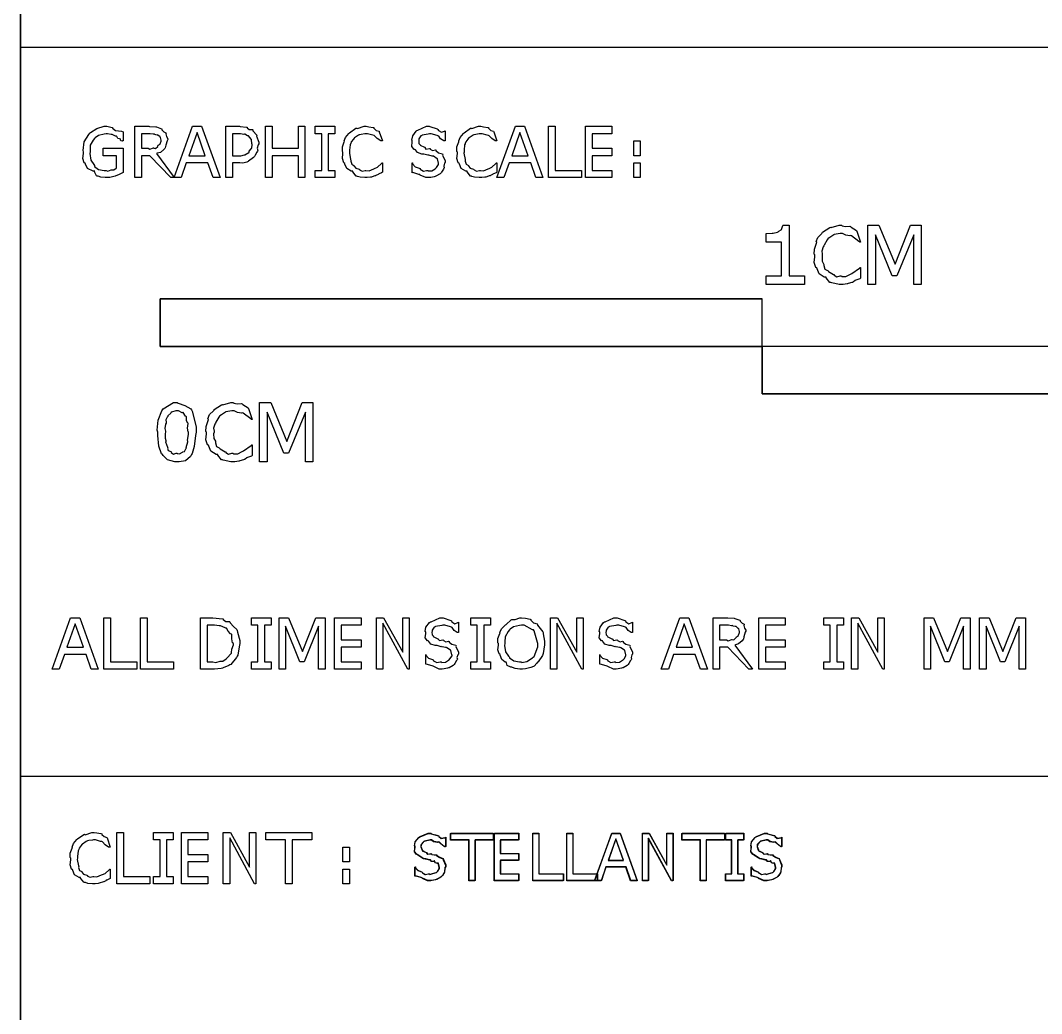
# Model space of a CAD drawing. Extents: x 0 to 23.4, y 0 to 16.5.
# Drawn here: x 19.016 to 20.421, y 5.988 to 7.354 of the extents above; entities that cross this region are included whole.
import ezdxf

# ---------------------------------------------------------------- set-up
doc = ezdxf.new("R2010")
doc.units = 0
doc.layers.get('0').update_dxf_attribs({"linetype": 'CONTINUOUS'})

msp = doc.modelspace()

# ---------------------------------------------------------------- linework, layer by layer
at = {"color": 0}
for points in [[(19.0161, 0.45627), (19.0161, 16.0978)], [(19.0161, 16.0978), (19.0161, 0.45627)], [(19.0161, 16.0978), (19.0161, 0.45627)], [(19.0161, 7.31717), (22.9271, 7.31717)], [(19.2083, 6.90543), (19.2083, 6.97065), (20.0362, 6.97065)], [(20.864, 6.97065), (20.864, 6.84028), (20.0362, 6.84028), (20.0362, 6.97065)], [(21.6918, 6.90543), (19.2083, 6.90543)], [(19.0161, 6.31435), (22.9271, 6.31435)]]:
    msp.add_lwpolyline(points, dxfattribs=at)
for points in [[(19.1572, 7.14475), (19.1558, 7.14372), (19.1511, 7.14122), (19.1474, 7.14014), (19.1464, 7.13976), (19.1446, 7.13926), (19.1392, 7.13786), (19.136, 7.13758), (19.1349, 7.13758), (19.1328, 7.13758), (19.1265, 7.13813), (19.1228, 7.13943), (19.1218, 7.13976), (19.1208, 7.13997), (19.1182, 7.14572), (19.1186, 7.14649), (19.116, 7.14649), (19.1083, 7.15028), (19.1056, 7.15625), (19.1051, 7.15733), (19.1039, 7.15793), (19.1021, 7.16385), (19.1029, 7.17068), (19.1029, 7.17296), (19.1022, 7.17507), (19.1039, 7.18658), (19.11, 7.19706), (19.1114, 7.19857), (19.1126, 7.19971), (19.1211, 7.20508), (19.1314, 7.20811), (19.1349, 7.20811), (19.1349, 7.20811), (19.1422, 7.20671), (19.1426, 7.20638), (19.1426, 7.20557), (19.1468, 7.20258), (19.1553, 7.20144), (19.1572, 7.20074), (19.1572, 7.18793), (19.1565, 7.18793), (19.1561, 7.18772), (19.154, 7.18832), (19.1533, 7.19086), (19.1529, 7.19119), (19.1525, 7.19092), (19.15, 7.19151), (19.1486, 7.19422), (19.1483, 7.19444), (19.1468, 7.19461), (19.1424, 7.19672), (19.1418, 7.19683), (19.1407, 7.19672), (19.1357, 7.19792), (19.134, 7.19792), (19.1312, 7.19754), (19.1233, 7.19564), (19.1189, 7.19233), (19.1179, 7.19119), (19.1161, 7.18918), (19.1122, 7.18197), (19.1121, 7.1754), (19.1121, 7.17318), (19.1117, 7.17051), (19.1129, 7.1614), (19.1169, 7.15543), (19.1179, 7.15429), (19.1181, 7.15294), (19.1236, 7.14893), (19.1315, 7.14757), (19.1342, 7.14757), (19.1342, 7.14757), (19.1363, 7.14654), (19.141, 7.14833), (19.1417, 7.14844), (19.1417, 7.14828), (19.1444, 7.14811), (19.1478, 7.15061), (19.1483, 7.15082), (19.1483, 7.16775), (19.1301, 7.16775), (19.1301, 7.17796), (19.1572, 7.17796), (19.1572, 7.14475)], [(19.2276, 7.13758), (19.2228, 7.13758), (19.1939, 7.16775), (19.1825, 7.16775), (19.1825, 7.13758), (19.1733, 7.13758), (19.1733, 7.20811), (19.1926, 7.20811), (19.1936, 7.20806), (19.2024, 7.20742), (19.2031, 7.20725), (19.2031, 7.20725), (19.2101, 7.20481), (19.2107, 7.20443), (19.2108, 7.2034), (19.2133, 7.20047), (19.2161, 7.19922), (19.2165, 7.19857), (19.216, 7.19769), (19.2168, 7.19401), (19.2188, 7.19092), (19.2188, 7.18989), (19.2178, 7.1881), (19.216, 7.18197), (19.2153, 7.17854), (19.2146, 7.17774), (19.2133, 7.17617), (19.2086, 7.17204), (19.2044, 7.17101), (19.2033, 7.17057), (19.2276, 7.13758)], [(19.2907, 7.13758), (19.281, 7.13758), (19.274, 7.15776), (19.244, 7.15776), (19.2371, 7.13758), (19.2274, 7.13758), (19.2529, 7.20811), (19.2653, 7.20811), (19.2907, 7.13758)], [(19.3439, 7.18381), (19.3431, 7.18278), (19.3418, 7.17817), (19.3425, 7.17464), (19.3422, 7.17383), (19.3412, 7.17264), (19.3389, 7.16857), (19.3382, 7.16656), (19.3378, 7.16601), (19.3367, 7.16531), (19.33, 7.1601), (19.3292, 7.15972), (19.3275, 7.15886), (19.3222, 7.15722), (19.3181, 7.15776), (19.3168, 7.15776), (19.3076, 7.15776), (19.3076, 7.13758), (19.2986, 7.13758), (19.2986, 7.20811), (19.3175, 7.20811), (19.3185, 7.20806), (19.3271, 7.20703), (19.3279, 7.20682), (19.3278, 7.20617), (19.3306, 7.20367), (19.3351, 7.20356), (19.3357, 7.20313), (19.3358, 7.20182), (19.3411, 7.19612), (19.3415, 7.19532), (19.341, 7.19439), (19.3439, 7.18647), (19.3439, 7.18381)], [(19.4075, 7.13758), (19.3986, 7.13758), (19.3986, 7.16775), (19.3624, 7.16775), (19.3624, 7.13758), (19.3533, 7.13758), (19.3533, 7.20811), (19.3624, 7.20811), (19.3624, 7.17796), (19.3986, 7.17796), (19.3986, 7.20811), (19.4075, 7.20811), (19.4075, 7.13758)], [(19.4486, 7.13758), (19.4215, 7.13758), (19.4215, 7.14757), (19.4306, 7.14757), (19.4306, 7.19792), (19.4215, 7.19792), (19.4215, 7.20811), (19.4486, 7.20811), (19.4486, 7.19792), (19.4394, 7.19792), (19.4394, 7.14757), (19.4486, 7.14757), (19.4486, 7.13758)], [(19.5139, 7.14497), (19.5128, 7.14432), (19.5093, 7.14274), (19.5086, 7.14253), (19.5085, 7.14236), (19.5082, 7.14182), (19.5051, 7.1404), (19.5046, 7.14019), (19.5035, 7.13992), (19.5001, 7.13883), (19.4989, 7.13835), (19.4985, 7.13824), (19.4975, 7.13807), (19.4932, 7.13758), (19.4918, 7.13758), (19.4896, 7.13758), (19.4832, 7.13807), (19.4797, 7.13921), (19.4787, 7.13954), (19.4778, 7.13976), (19.4731, 7.14551), (19.4732, 7.14626), (19.4711, 7.14626), (19.4649, 7.14996), (19.4625, 7.15603), (19.4621, 7.15712), (19.4608, 7.15776), (19.4589, 7.16368), (19.4597, 7.17051), (19.4597, 7.17275), (19.4589, 7.17356), (19.459, 7.17979), (19.4615, 7.18664), (19.4618, 7.18772), (19.4615, 7.18804), (19.4633, 7.19288), (19.4678, 7.19824), (19.4686, 7.199), (19.4689, 7.19928), (19.4776, 7.20535), (19.4786, 7.20574), (19.4796, 7.20508), (19.4887, 7.20811), (19.4918, 7.20811), (19.4918, 7.20811), (19.4953, 7.20757), (19.5014, 7.20671), (19.5022, 7.20638), (19.5022, 7.2054), (19.5054, 7.20258), (19.5093, 7.20144), (19.5096, 7.20074), (19.5139, 7.18793), (19.5133, 7.18793), (19.5118, 7.1881), (19.5069, 7.19135), (19.5033, 7.19515), (19.5025, 7.19553), (19.5007, 7.19575), (19.4936, 7.19792), (19.4911, 7.19792), (19.4896, 7.1976), (19.4849, 7.19694), (19.4829, 7.19661), (19.4822, 7.1964), (19.4813, 7.1959), (19.4756, 7.19222), (19.4751, 7.19163), (19.474, 7.19043), (19.471, 7.18658), (19.4706, 7.18451), (19.4703, 7.18381), (19.4696, 7.18267), (19.4688, 7.17524), (19.4688, 7.17275), (19.4685, 7.17106), (19.4703, 7.16228), (19.4706, 7.16146), (19.4704, 7.16015), (19.4719, 7.15593), (19.4749, 7.15435), (19.4753, 7.15386), (19.4751, 7.15349), (19.4774, 7.15076), (19.4818, 7.14936), (19.4825, 7.14908), (19.4826, 7.14828), (19.4863, 7.14654), (19.4901, 7.14757), (19.4914, 7.14757), (19.4914, 7.14751), (19.4958, 7.14697), (19.5022, 7.14974), (19.5031, 7.15018), (19.5031, 7.15018), (19.5071, 7.15181), (19.5126, 7.15696), (19.5135, 7.15776), (19.5139, 7.15776), (19.5139, 7.14497)], [(19.6004, 7.15821), (19.5996, 7.15733), (19.5983, 7.15349), (19.5989, 7.15104), (19.5986, 7.15039), (19.5978, 7.14914), (19.5954, 7.14518), (19.5946, 7.14399), (19.5943, 7.14367), (19.5932, 7.14268), (19.5874, 7.13943), (19.5867, 7.13911), (19.5851, 7.13878), (19.5804, 7.13781), (19.5776, 7.13758), (19.5767, 7.13758), (19.5739, 7.13758), (19.5661, 7.14106), (19.5653, 7.14171), (19.5639, 7.14208), (19.5558, 7.14442), (19.555, 7.1441), (19.555, 7.15776), (19.5554, 7.15776), (19.5554, 7.15653), (19.559, 7.15261), (19.5647, 7.15061), (19.5657, 7.15018), (19.566, 7.14908), (19.5704, 7.14665), (19.5747, 7.14757), (19.5763, 7.14757), (19.5771, 7.14681), (19.5821, 7.14697), (19.5865, 7.14974), (19.5871, 7.15018), (19.5871, 7.15018), (19.5886, 7.15158), (19.5912, 7.1556), (19.5912, 7.1569), (19.591, 7.15722), (19.5896, 7.16331), (19.5893, 7.16363), (19.5892, 7.16357), (19.5843, 7.16689), (19.5836, 7.1671), (19.5824, 7.1671), (19.5779, 7.16829), (19.5774, 7.1684), (19.5764, 7.16829), (19.5708, 7.16982), (19.5701, 7.16992), (19.5682, 7.16992), (19.5621, 7.17199), (19.5593, 7.17567), (19.5587, 7.17643), (19.5576, 7.17637), (19.5543, 7.1805), (19.555, 7.18658), (19.555, 7.18858), (19.5543, 7.18918), (19.5556, 7.19515), (19.5604, 7.20161), (19.5615, 7.20247), (19.5625, 7.20264), (19.5744, 7.20811), (19.5785, 7.20811), (19.5792, 7.20806), (19.5894, 7.20454), (19.5904, 7.20378), (19.591, 7.20253), (19.5953, 7.19987), (19.5996, 7.20161), (19.6004, 7.20204), (19.6004, 7.18793), (19.5997, 7.18793), (19.5983, 7.18793), (19.594, 7.19081), (19.5914, 7.19467), (19.5904, 7.1951), (19.5892, 7.19542), (19.5812, 7.19792), (19.5786, 7.19792), (19.5771, 7.19754), (19.5687, 7.19596), (19.5681, 7.19553), (19.5667, 7.19499), (19.5642, 7.19086), (19.5642, 7.18946), (19.5639, 7.18832), (19.564, 7.18446), (19.5656, 7.18317), (19.5658, 7.18272), (19.5657, 7.18235), (19.5718, 7.17925), (19.5726, 7.17904), (19.5724, 7.17876), (19.5739, 7.17676), (19.5788, 7.17774), (19.5796, 7.17751), (19.5797, 7.17676), (19.5831, 7.17507), (19.5868, 7.17578), (19.5874, 7.17557), (19.5874, 7.17469), (19.5912, 7.17182), (19.5965, 7.17019), (19.5971, 7.16949), (19.5968, 7.16851), (19.6004, 7.16081), (19.6004, 7.15821)], [(19.6714, 7.14497), (19.6703, 7.14432), (19.6667, 7.14274), (19.666, 7.14253), (19.666, 7.14236), (19.6656, 7.14182), (19.6625, 7.1404), (19.6621, 7.14019), (19.661, 7.13992), (19.6575, 7.13883), (19.6564, 7.13835), (19.656, 7.13824), (19.655, 7.13807), (19.6507, 7.13758), (19.6493, 7.13758), (19.6471, 7.13758), (19.6407, 7.13807), (19.6372, 7.13921), (19.6363, 7.13954), (19.6351, 7.13976), (19.6306, 7.14551), (19.6306, 7.14626), (19.6285, 7.14626), (19.6224, 7.14996), (19.6199, 7.15603), (19.6196, 7.15712), (19.6182, 7.15776), (19.6163, 7.16368), (19.6171, 7.17051), (19.6171, 7.17275), (19.6164, 7.17356), (19.6165, 7.17979), (19.6189, 7.18664), (19.6193, 7.18772), (19.6189, 7.18804), (19.6207, 7.19288), (19.6253, 7.19824), (19.626, 7.199), (19.6264, 7.19928), (19.635, 7.20535), (19.636, 7.20574), (19.6369, 7.20508), (19.6461, 7.20811), (19.6493, 7.20811), (19.6493, 7.20811), (19.6528, 7.20757), (19.6588, 7.20671), (19.6597, 7.20638), (19.6597, 7.2054), (19.6629, 7.20258), (19.6667, 7.20144), (19.6671, 7.20074), (19.6714, 7.18793), (19.6707, 7.18793), (19.6692, 7.1881), (19.6644, 7.19135), (19.6607, 7.19515), (19.6599, 7.19553), (19.6582, 7.19575), (19.651, 7.19792), (19.6486, 7.19792), (19.6471, 7.1976), (19.6424, 7.19694), (19.6403, 7.19661), (19.6397, 7.1964), (19.6386, 7.1959), (19.6331, 7.19222), (19.6325, 7.19163), (19.6314, 7.19043), (19.6285, 7.18658), (19.6279, 7.18451), (19.6278, 7.18381), (19.6269, 7.18267), (19.6262, 7.17524), (19.6262, 7.17275), (19.6258, 7.17106), (19.6276, 7.16228), (19.6279, 7.16146), (19.6278, 7.16015), (19.6293, 7.15593), (19.6322, 7.15435), (19.6328, 7.15386), (19.6325, 7.15349), (19.6347, 7.15076), (19.6393, 7.14936), (19.6399, 7.14908), (19.6401, 7.14828), (19.6436, 7.14654), (19.6475, 7.14757), (19.6487, 7.14757), (19.6487, 7.14751), (19.6532, 7.14697), (19.6596, 7.14974), (19.6606, 7.15018), (19.6606, 7.15018), (19.6646, 7.15181), (19.6701, 7.15696), (19.671, 7.15776), (19.6714, 7.15776), (19.6714, 7.14497)], [(19.7347, 7.13758), (19.725, 7.13758), (19.7181, 7.15776), (19.6881, 7.15776), (19.6811, 7.13758), (19.6714, 7.13758), (19.6969, 7.20811), (19.7093, 7.20811), (19.7347, 7.13758)], [(19.7879, 7.13758), (19.7426, 7.13758), (19.7426, 7.20811), (19.7518, 7.20811), (19.7518, 7.14757), (19.7879, 7.14757), (19.7879, 7.13758)], [(19.8294, 7.13758), (19.7932, 7.13758), (19.7932, 7.20811), (19.8294, 7.20811), (19.8294, 7.19792), (19.8024, 7.19792), (19.8024, 7.17796), (19.8294, 7.17796), (19.8294, 7.16775), (19.8024, 7.16775), (19.8024, 7.14757), (19.8294, 7.14757), (19.8294, 7.13758)], [(19.2096, 7.18901), (19.2096, 7.18901), (19.2086, 7.19288), (19.2085, 7.19314), (19.2081, 7.19347), (19.2053, 7.19596), (19.2049, 7.19618), (19.2039, 7.19612), (19.201, 7.19667), (19.2003, 7.19749), (19.2, 7.19749), (19.1989, 7.19721), (19.1947, 7.19792), (19.1933, 7.19792), (19.1825, 7.19792), (19.1825, 7.17796), (19.1918, 7.17796), (19.1917, 7.17785), (19.1943, 7.17649), (19.199, 7.17833), (19.1996, 7.17839), (19.1996, 7.17828), (19.2018, 7.17768), (19.2049, 7.1805), (19.2053, 7.18078), (19.2053, 7.18078), (19.2056, 7.18207), (19.2083, 7.18371), (19.2085, 7.18403), (19.2085, 7.18403), (19.2096, 7.18778), (19.2096, 7.18901)], [(19.2703, 7.16775), (19.259, 7.19965), (19.2478, 7.16775), (19.2703, 7.16775)], [(19.3349, 7.1836), (19.3344, 7.18392), (19.3338, 7.18989), (19.3335, 7.19032), (19.3335, 7.19032), (19.33, 7.19482), (19.3296, 7.1951), (19.3282, 7.19521), (19.3249, 7.19715), (19.3244, 7.19726), (19.3233, 7.19706), (19.3186, 7.19792), (19.3169, 7.19792), (19.3076, 7.19792), (19.3076, 7.16775), (19.3154, 7.16775), (19.3154, 7.16775), (19.3192, 7.16775), (19.3242, 7.16868), (19.3249, 7.16883), (19.3249, 7.16883), (19.3303, 7.17193), (19.3307, 7.17231), (19.3307, 7.17231), (19.3308, 7.17404), (19.3336, 7.17708), (19.3338, 7.17751), (19.3338, 7.17751), (19.3342, 7.17882), (19.3349, 7.1824), (19.3349, 7.1836)], [(19.7143, 7.16775), (19.7031, 7.19965), (19.6918, 7.16775), (19.7143, 7.16775)], [(19.8686, 7.16775), (19.8596, 7.16775), (19.8596, 7.18793), (19.8686, 7.18793), (19.8686, 7.16775)], [(19.8686, 7.13758), (19.8596, 7.13758), (19.8596, 7.15776), (19.8686, 7.15776), (19.8686, 7.13758)], [(20.0943, 6.99072), (20.0419, 6.99072), (20.0419, 7.00244), (20.0631, 7.00244), (20.0631, 7.04889), (20.0419, 7.04889), (20.0419, 7.0606), (20.0419, 7.0606), (20.0501, 7.06099), (20.0508, 7.06104), (20.0512, 7.06108), (20.0576, 7.06278), (20.0581, 7.06299), (20.0581, 7.06299), (20.0592, 7.06401), (20.0625, 7.06592), (20.0628, 7.06625), (20.0628, 7.06625), (20.0649, 7.07156), (20.065, 7.0721), (20.0735, 7.0721), (20.0735, 7.00244), (20.0943, 7.00244), (20.0943, 6.99072)], [(20.1717, 6.99918), (20.1706, 6.99843), (20.1667, 6.99681), (20.1653, 6.99664), (20.1651, 6.99636), (20.1643, 6.99588), (20.1621, 6.99431), (20.161, 6.99371), (20.1606, 6.99354), (20.1594, 6.99317), (20.1544, 6.99175), (20.1537, 6.9916), (20.1532, 6.99138), (20.1476, 6.99072), (20.1458, 6.99072), (20.1421, 6.99072), (20.1319, 6.99274), (20.1308, 6.99311), (20.1293, 6.99333), (20.1243, 6.99983), (20.1243, 7.00071), (20.1218, 7.00071), (20.1146, 7.0051), (20.1119, 7.01204), (20.1115, 7.01329), (20.11, 7.01383), (20.1076, 7.02067), (20.1086, 7.02881), (20.1086, 7.03153), (20.1078, 7.03207), (20.1081, 7.03896), (20.1108, 7.04742), (20.1113, 7.04867), (20.1106, 7.04975), (20.1129, 7.05544), (20.1182, 7.06082), (20.119, 7.06168), (20.1193, 7.06239), (20.1294, 7.06885), (20.1306, 7.06928), (20.1314, 7.06901), (20.1421, 7.0721), (20.1458, 7.0721), (20.1463, 7.07124), (20.1511, 7.07021), (20.1569, 7.07069), (20.1579, 7.07036), (20.1586, 7.06922), (20.166, 7.06467), (20.1664, 7.06386), (20.1717, 7.04889), (20.1707, 7.04889), (20.1694, 7.04969), (20.1593, 7.05735), (20.1583, 7.05778), (20.1569, 7.05729), (20.1514, 7.05849), (20.1467, 7.0606), (20.1451, 7.0606), (20.1437, 7.0606), (20.1354, 7.05919), (20.1347, 7.05886), (20.1335, 7.05778), (20.1292, 7.05501), (20.1269, 7.05382), (20.1265, 7.05322), (20.1258, 7.05203), (20.1214, 7.04486), (20.121, 7.04389), (20.12, 7.04226), (20.1185, 7.03662), (20.119, 7.03267), (20.119, 7.03131), (20.1186, 7.02924), (20.1188, 7.02263), (20.1208, 7.01904), (20.1212, 7.01807), (20.121, 7.0166), (20.1225, 7.0115), (20.1262, 7.00993), (20.1269, 7.00939), (20.1274, 7.0084), (20.1343, 7.0045), (20.1351, 7.00418), (20.1351, 7.00342), (20.1389, 7.00119), (20.1437, 7.00244), (20.1453, 7.00244), (20.146, 7.00157), (20.1515, 7.00168), (20.1578, 7.00483), (20.1588, 7.00526), (20.1594, 7.00569), (20.17, 7.01297), (20.171, 7.01394), (20.1717, 7.01394), (20.1717, 6.99918)], [(20.2551, 6.99072), (20.2447, 6.99072), (20.2447, 7.05886), (20.2217, 7.00244), (20.215, 7.00244), (20.1922, 7.05886), (20.1922, 6.99072), (20.1818, 6.99072), (20.1818, 7.0721), (20.1969, 7.0721), (20.2192, 7.0185), (20.2404, 7.0721), (20.2551, 7.0721), (20.2551, 6.99072)], [(20.0362, 6.97065), (19.2083, 6.97065), (19.2083, 6.90543), (20.0362, 6.90543), (20.0362, 6.97065)], [(20.864, 6.90543), (20.0362, 6.90543), (20.0362, 6.84028), (20.864, 6.84028), (20.864, 6.90543)], [(19.2576, 6.78771), (19.2569, 6.7831), (19.2551, 6.76768), (19.2524, 6.75831), (19.2512, 6.75667), (19.2501, 6.75424), (19.2431, 6.74815), (19.2344, 6.7469), (19.2315, 6.7469), (19.2283, 6.7469), (19.2186, 6.7494), (19.2126, 6.75526), (19.2115, 6.75689), (19.2103, 6.75776), (19.2065, 6.76833), (19.2053, 6.78288), (19.2053, 6.78771), (19.2044, 6.7901), (19.2056, 6.80404), (19.2106, 6.81668), (19.2115, 6.81831), (19.2124, 6.81982), (19.2267, 6.82829), (19.2315, 6.82829), (19.2331, 6.82731), (19.2421, 6.82428), (19.2503, 6.81982), (19.2512, 6.81808), (19.2522, 6.81629), (19.2576, 6.79486), (19.2576, 6.78771)], [(19.3349, 6.75537), (19.3339, 6.75461), (19.33, 6.75299), (19.3286, 6.75282), (19.3283, 6.75256), (19.3276, 6.75206), (19.3254, 6.75049), (19.3242, 6.74989), (19.3239, 6.74972), (19.3228, 6.74935), (19.3178, 6.74794), (19.3171, 6.74778), (19.3165, 6.74756), (19.311, 6.7469), (19.309, 6.7469), (19.3053, 6.7469), (19.2951, 6.74892), (19.2942, 6.74929), (19.2926, 6.74951), (19.2875, 6.75603), (19.2876, 6.75689), (19.2851, 6.75689), (19.2778, 6.76129), (19.2753, 6.76824), (19.2749, 6.76947), (19.2733, 6.77001), (19.271, 6.77686), (19.2719, 6.785), (19.2719, 6.78771), (19.2711, 6.78825), (19.2714, 6.79514), (19.2742, 6.8036), (19.2746, 6.80485), (19.2739, 6.80593), (19.2763, 6.81164), (19.2815, 6.817), (19.2824, 6.81787), (19.2826, 6.81858), (19.2928, 6.82503), (19.2939, 6.82547), (19.2946, 6.82519), (19.3054, 6.82829), (19.309, 6.82829), (19.3096, 6.82742), (19.3144, 6.82639), (19.3201, 6.82688), (19.3213, 6.82656), (19.3219, 6.82542), (19.3293, 6.82086), (19.3297, 6.82004), (19.3349, 6.80507), (19.334, 6.80507), (19.3328, 6.80588), (19.3226, 6.81353), (19.3217, 6.81396), (19.3203, 6.81347), (19.3147, 6.81467), (19.31, 6.81679), (19.3085, 6.81679), (19.3071, 6.81679), (19.2988, 6.81538), (19.2981, 6.81506), (19.2968, 6.81396), (19.2925, 6.81119), (19.2903, 6.81), (19.2897, 6.8094), (19.2892, 6.80821), (19.2847, 6.80106), (19.2843, 6.80007), (19.2833, 6.79844), (19.2818, 6.79281), (19.2824, 6.78885), (19.2824, 6.78749), (19.2818, 6.78543), (19.2819, 6.77881), (19.2842, 6.77522), (19.2846, 6.77425), (19.2842, 6.77279), (19.2858, 6.76768), (19.2896, 6.76611), (19.2901, 6.76557), (19.2907, 6.7646), (19.2976, 6.76069), (19.2985, 6.76036), (19.2985, 6.7596), (19.3022, 6.75738), (19.3071, 6.75863), (19.3086, 6.75863), (19.3093, 6.75776), (19.3149, 6.75786), (19.321, 6.76101), (19.3221, 6.76144), (19.3228, 6.76188), (19.3333, 6.76915), (19.3343, 6.77013), (19.3349, 6.77013), (19.3349, 6.75537)], [(19.4185, 6.7469), (19.4081, 6.7469), (19.4081, 6.81506), (19.385, 6.75863), (19.3783, 6.75863), (19.3556, 6.81506), (19.3556, 6.7469), (19.3451, 6.7469), (19.3451, 6.82829), (19.3603, 6.82829), (19.3825, 6.77468), (19.4037, 6.82829), (19.4185, 6.82829), (19.4185, 6.7469)], [(19.2443, 6.766), (19.2439, 6.76622), (19.2464, 6.77425), (19.2465, 6.77512), (19.2458, 6.77599), (19.2472, 6.78478), (19.2472, 6.78771), (19.2467, 6.78776), (19.2457, 6.79281), (19.2467, 6.79943), (19.2465, 6.80029), (19.246, 6.80029), (19.2443, 6.80376), (19.2444, 6.80865), (19.2442, 6.80919), (19.2432, 6.80931), (19.2399, 6.81456), (19.2393, 6.81483), (19.2386, 6.81413), (19.2333, 6.81679), (19.2315, 6.81679), (19.23, 6.81679), (19.224, 6.81515), (19.2235, 6.81483), (19.2229, 6.81353), (19.219, 6.80985), (19.2188, 6.80919), (19.2178, 6.80826), (19.2161, 6.80436), (19.2165, 6.80106), (19.2164, 6.80007), (19.2157, 6.79839), (19.2149, 6.79275), (19.2157, 6.78901), (19.2157, 6.78771), (19.2151, 6.78564), (19.215, 6.77914), (19.2162, 6.77599), (19.2164, 6.77512), (19.2158, 6.77425), (19.2185, 6.76687), (19.2188, 6.76622), (19.2183, 6.76551), (19.2194, 6.76232), (19.2228, 6.7609), (19.2233, 6.76058), (19.2236, 6.75965), (19.2268, 6.75743), (19.2304, 6.75863), (19.2315, 6.75863), (19.2315, 6.75836), (19.2347, 6.7576), (19.2389, 6.7601), (19.2393, 6.76036), (19.2393, 6.76036), (19.2418, 6.76096), (19.244, 6.76535), (19.2443, 6.766)], [(19.1232, 6.46175), (19.1133, 6.46175), (19.1064, 6.48193), (19.0765, 6.48193), (19.0696, 6.46175), (19.0597, 6.46175), (19.0851, 6.53228), (19.0978, 6.53228), (19.1232, 6.46175)], [(19.1761, 6.46175), (19.131, 6.46175), (19.131, 6.53228), (19.1399, 6.53228), (19.1399, 6.47174), (19.1761, 6.47174), (19.1761, 6.46175)], [(19.2265, 6.46175), (19.1814, 6.46175), (19.1814, 6.53228), (19.1903, 6.53228), (19.1903, 6.47174), (19.2265, 6.47174), (19.2265, 6.46175)], [(19.3181, 6.4969), (19.3175, 6.49468), (19.3161, 6.48671), (19.3149, 6.48063), (19.3142, 6.47933), (19.3132, 6.47775), (19.3053, 6.46815), (19.3042, 6.46739), (19.3028, 6.46642), (19.2951, 6.46326), (19.2942, 6.46306), (19.2924, 6.46272), (19.2832, 6.46175), (19.2801, 6.46175), (19.2639, 6.46175), (19.2639, 6.53228), (19.2799, 6.53228), (19.2806, 6.53222), (19.2939, 6.53103), (19.2949, 6.53076), (19.2949, 6.53), (19.2985, 6.52729), (19.3036, 6.52707), (19.3042, 6.52664), (19.3046, 6.52512), (19.309, 6.52018), (19.3137, 6.51594), (19.3144, 6.51471), (19.3147, 6.51253), (19.3181, 6.50082), (19.3181, 6.4969)], [(19.3608, 6.46175), (19.3338, 6.46175), (19.3338, 6.47174), (19.3426, 6.47174), (19.3426, 6.52208), (19.3338, 6.52208), (19.3338, 6.53228), (19.3608, 6.53228), (19.3608, 6.52208), (19.3518, 6.52208), (19.3518, 6.47174), (19.3608, 6.47174), (19.3608, 6.46175)], [(19.4353, 6.46175), (19.4261, 6.46175), (19.4261, 6.52078), (19.4064, 6.47174), (19.4006, 6.47174), (19.3808, 6.52078), (19.3808, 6.46175), (19.3719, 6.46175), (19.3719, 6.53228), (19.3849, 6.53228), (19.404, 6.48583), (19.4225, 6.53228), (19.4353, 6.53228), (19.4353, 6.46175)], [(19.4846, 6.46175), (19.4483, 6.46175), (19.4483, 6.53228), (19.4846, 6.53228), (19.4846, 6.52208), (19.4572, 6.52208), (19.4572, 6.50211), (19.4846, 6.50211), (19.4846, 6.49192), (19.4572, 6.49192), (19.4572, 6.47174), (19.4846, 6.47174), (19.4846, 6.46175)], [(19.5508, 6.46175), (19.5489, 6.46175), (19.5146, 6.5249), (19.5146, 6.46175), (19.5057, 6.46175), (19.5057, 6.53228), (19.5157, 6.53228), (19.5419, 6.48475), (19.5419, 6.53228), (19.5508, 6.53228), (19.5508, 6.46175)], [(19.6186, 6.48236), (19.6178, 6.48144), (19.6165, 6.47765), (19.6171, 6.47521), (19.6168, 6.47456), (19.616, 6.47331), (19.6136, 6.46935), (19.6129, 6.46815), (19.6125, 6.46783), (19.6114, 6.46685), (19.6058, 6.4636), (19.6051, 6.46326), (19.6036, 6.46294), (19.5989, 6.46197), (19.5961, 6.46175), (19.5951, 6.46175), (19.5922, 6.46175), (19.5846, 6.46522), (19.5836, 6.46588), (19.5824, 6.46625), (19.5743, 6.46858), (19.5735, 6.46826), (19.5735, 6.48193), (19.5739, 6.48193), (19.5739, 6.48068), (19.5775, 6.47678), (19.5831, 6.47478), (19.584, 6.47433), (19.5844, 6.47325), (19.5888, 6.47081), (19.5932, 6.47174), (19.5947, 6.47174), (19.5956, 6.47097), (19.6006, 6.47114), (19.6049, 6.4739), (19.6056, 6.47433), (19.6056, 6.47433), (19.6069, 6.47575), (19.6097, 6.47976), (19.6097, 6.48107), (19.6094, 6.48139), (19.6081, 6.48747), (19.6078, 6.48779), (19.6076, 6.48768), (19.6025, 6.49104), (19.6019, 6.49126), (19.6006, 6.49126), (19.5961, 6.49246), (19.5956, 6.49257), (19.5947, 6.49246), (19.5893, 6.49397), (19.5886, 6.49408), (19.5867, 6.49408), (19.5806, 6.49615), (19.5778, 6.49983), (19.5771, 6.5006), (19.5761, 6.50054), (19.5728, 6.50467), (19.5735, 6.51074), (19.5735, 6.51275), (19.5726, 6.51335), (19.5739, 6.51932), (19.5789, 6.52576), (19.58, 6.52664), (19.581, 6.52681), (19.5929, 6.53228), (19.5969, 6.53228), (19.5975, 6.53222), (19.6079, 6.52869), (19.6089, 6.52794), (19.6094, 6.52669), (19.6137, 6.52403), (19.6179, 6.52576), (19.6186, 6.52621), (19.6186, 6.5121), (19.6182, 6.5121), (19.6168, 6.5121), (19.6125, 6.51497), (19.6099, 6.51882), (19.6089, 6.51926), (19.6076, 6.51958), (19.5997, 6.52208), (19.5971, 6.52208), (19.5956, 6.52171), (19.5871, 6.52013), (19.5865, 6.51969), (19.5851, 6.51915), (19.5824, 6.51503), (19.5824, 6.51361), (19.5821, 6.51247), (19.5822, 6.50863), (19.5838, 6.50732), (19.584, 6.50689), (19.584, 6.50646), (19.5901, 6.50342), (19.591, 6.50319), (19.5908, 6.50293), (19.5924, 6.50092), (19.5972, 6.5019), (19.5979, 6.50168), (19.5982, 6.50092), (19.6014, 6.49924), (19.605, 6.49994), (19.6056, 6.49972), (19.6056, 6.49886), (19.6096, 6.49599), (19.6149, 6.49436), (19.6153, 6.49365), (19.6151, 6.49268), (19.6186, 6.48497), (19.6186, 6.48236)], [(19.6626, 6.46175), (19.6354, 6.46175), (19.6354, 6.47174), (19.6443, 6.47174), (19.6443, 6.52208), (19.6354, 6.52208), (19.6354, 6.53228), (19.6626, 6.53228), (19.6626, 6.52208), (19.6535, 6.52208), (19.6535, 6.47174), (19.6626, 6.47174), (19.6626, 6.46175)], [(19.7272, 6.52317), (19.7275, 6.52192), (19.7344, 6.51303), (19.7349, 6.51188), (19.7351, 6.5101), (19.7369, 6.50022), (19.7369, 6.4969), (19.7367, 6.49496), (19.735, 6.48307), (19.7346, 6.48193), (19.7342, 6.48036), (19.7281, 6.47185), (19.7272, 6.47108), (19.7263, 6.46967), (19.7225, 6.46576), (19.7193, 6.46436), (19.7183, 6.46392), (19.7164, 6.46343), (19.7107, 6.46203), (19.7067, 6.46175), (19.7053, 6.46175), (19.7032, 6.46175), (19.6967, 6.46235), (19.6931, 6.46376), (19.6921, 6.46414), (19.6904, 6.46431), (19.6856, 6.46679), (19.6847, 6.47032), (19.6844, 6.47108), (19.6829, 6.47108), (19.6782, 6.47483), (19.6761, 6.48085), (19.6758, 6.48193), (19.6746, 6.48247), (19.6728, 6.48817), (19.6736, 6.49474), (19.6736, 6.4969), (19.6729, 6.49767), (19.6729, 6.50379), (19.6754, 6.51058), (19.6758, 6.51167), (19.6754, 6.51193), (19.6776, 6.51687), (19.6833, 6.5224), (19.6844, 6.52317), (19.6844, 6.52317), (19.6911, 6.52951), (19.6921, 6.52989), (19.6921, 6.52989), (19.6967, 6.53011), (19.7032, 6.53228), (19.7053, 6.53228), (19.7054, 6.53222), (19.7106, 6.53157), (19.7174, 6.53033), (19.7183, 6.52989), (19.7182, 6.52881), (19.7219, 6.52544), (19.7267, 6.52393), (19.7272, 6.52317)], [(19.7901, 6.46175), (19.7882, 6.46175), (19.7539, 6.5249), (19.7539, 6.46175), (19.745, 6.46175), (19.745, 6.53228), (19.755, 6.53228), (19.7813, 6.48475), (19.7813, 6.53228), (19.7901, 6.53228), (19.7901, 6.46175)], [(19.8579, 6.48236), (19.8571, 6.48144), (19.856, 6.47765), (19.8564, 6.47521), (19.8563, 6.47456), (19.8554, 6.47331), (19.8529, 6.46935), (19.8522, 6.46815), (19.8519, 6.46783), (19.8508, 6.46685), (19.8453, 6.4636), (19.8444, 6.46326), (19.8429, 6.46294), (19.8383, 6.46197), (19.8354, 6.46175), (19.8346, 6.46175), (19.8317, 6.46175), (19.8239, 6.46522), (19.8231, 6.46588), (19.8217, 6.46625), (19.8137, 6.46858), (19.8128, 6.46826), (19.8128, 6.48193), (19.8132, 6.48193), (19.8132, 6.48068), (19.8168, 6.47678), (19.8225, 6.47478), (19.8235, 6.47433), (19.8238, 6.47325), (19.8282, 6.47081), (19.8326, 6.47174), (19.834, 6.47174), (19.835, 6.47097), (19.8399, 6.47114), (19.8443, 6.4739), (19.845, 6.47433), (19.845, 6.47433), (19.8464, 6.47575), (19.849, 6.47976), (19.849, 6.48107), (19.8487, 6.48139), (19.8475, 6.48747), (19.8471, 6.48779), (19.8469, 6.48768), (19.8419, 6.49104), (19.8412, 6.49126), (19.84, 6.49126), (19.8356, 6.49246), (19.835, 6.49257), (19.834, 6.49246), (19.8286, 6.49397), (19.8281, 6.49408), (19.826, 6.49408), (19.8199, 6.49615), (19.8171, 6.49983), (19.8165, 6.5006), (19.8154, 6.50054), (19.8121, 6.50467), (19.8128, 6.51074), (19.8128, 6.51275), (19.8121, 6.51335), (19.8133, 6.51932), (19.8182, 6.52576), (19.8193, 6.52664), (19.8203, 6.52681), (19.8322, 6.53228), (19.8362, 6.53228), (19.8369, 6.53222), (19.8472, 6.52869), (19.8482, 6.52794), (19.8487, 6.52669), (19.8531, 6.52403), (19.8572, 6.52576), (19.8579, 6.52621), (19.8579, 6.5121), (19.8575, 6.5121), (19.8561, 6.5121), (19.8519, 6.51497), (19.8492, 6.51882), (19.8482, 6.51926), (19.8469, 6.51958), (19.839, 6.52208), (19.8365, 6.52208), (19.835, 6.52171), (19.8265, 6.52013), (19.8258, 6.51969), (19.8244, 6.51915), (19.8217, 6.51503), (19.8217, 6.51361), (19.8214, 6.51247), (19.8217, 6.50863), (19.8232, 6.50732), (19.8235, 6.50689), (19.8233, 6.50646), (19.8296, 6.50342), (19.8304, 6.50319), (19.8303, 6.50293), (19.8317, 6.50092), (19.8365, 6.5019), (19.8374, 6.50168), (19.8375, 6.50092), (19.8408, 6.49924), (19.8444, 6.49994), (19.845, 6.49972), (19.8449, 6.49886), (19.8489, 6.49599), (19.8542, 6.49436), (19.8547, 6.49365), (19.8544, 6.49268), (19.8579, 6.48497), (19.8579, 6.48236)], [(19.961, 6.46175), (19.9513, 6.46175), (19.9443, 6.48193), (19.9143, 6.48193), (19.9074, 6.46175), (19.8976, 6.46175), (19.9231, 6.53228), (19.9356, 6.53228), (19.961, 6.46175)], [(20.0231, 6.46175), (20.0181, 6.46175), (19.9893, 6.49192), (19.9776, 6.49192), (19.9776, 6.46175), (19.9688, 6.46175), (19.9688, 6.53228), (19.9881, 6.53228), (19.989, 6.53222), (19.9978, 6.53157), (19.9985, 6.53142), (19.9985, 6.53142), (20.0054, 6.52897), (20.0061, 6.5286), (20.0062, 6.52756), (20.0088, 6.52463), (20.0114, 6.52339), (20.0117, 6.52274), (20.0113, 6.52186), (20.0119, 6.51818), (20.0139, 6.51508), (20.0139, 6.51406), (20.0129, 6.51226), (20.0113, 6.50613), (20.0104, 6.50271), (20.0097, 6.5019), (20.0086, 6.50032), (20.0039, 6.49621), (19.9997, 6.49517), (19.9985, 6.49474), (20.0231, 6.46175)], [(20.0681, 6.46175), (20.0318, 6.46175), (20.0318, 6.53228), (20.0681, 6.53228), (20.0681, 6.52208), (20.0407, 6.52208), (20.0407, 6.50211), (20.0681, 6.50211), (20.0681, 6.49192), (20.0407, 6.49192), (20.0407, 6.47174), (20.0681, 6.47174), (20.0681, 6.46175)], [(20.1481, 6.46175), (20.121, 6.46175), (20.121, 6.47174), (20.1299, 6.47174), (20.1299, 6.52208), (20.121, 6.52208), (20.121, 6.53228), (20.1481, 6.53228), (20.1481, 6.52208), (20.139, 6.52208), (20.139, 6.47174), (20.1481, 6.47174), (20.1481, 6.46175)], [(20.2043, 6.46175), (20.2024, 6.46175), (20.1681, 6.5249), (20.1681, 6.46175), (20.1592, 6.46175), (20.1592, 6.53228), (20.1692, 6.53228), (20.1954, 6.48475), (20.1954, 6.53228), (20.2043, 6.53228), (20.2043, 6.46175)], [(20.3222, 6.46175), (20.3131, 6.46175), (20.3131, 6.52078), (20.2933, 6.47174), (20.2875, 6.47174), (20.2678, 6.52078), (20.2678, 6.46175), (20.2589, 6.46175), (20.2589, 6.53228), (20.2718, 6.53228), (20.291, 6.48583), (20.3094, 6.53228), (20.3222, 6.53228), (20.3222, 6.46175)], [(20.3986, 6.46175), (20.3896, 6.46175), (20.3896, 6.52078), (20.3699, 6.47174), (20.3639, 6.47174), (20.3442, 6.52078), (20.3442, 6.46175), (20.3353, 6.46175), (20.3353, 6.53228), (20.3483, 6.53228), (20.3674, 6.48583), (20.3858, 6.53228), (20.3986, 6.53228), (20.3986, 6.46175)], [(19.1028, 6.49192), (19.0912, 6.52382), (19.0801, 6.49192), (19.1028, 6.49192)], [(19.309, 6.4969), (19.3079, 6.49761), (19.3067, 6.50315), (19.3068, 6.50906), (19.3064, 6.50993), (19.305, 6.51031), (19.3018, 6.51389), (19.2996, 6.51774), (19.2988, 6.51818), (19.2979, 6.5185), (19.2914, 6.52111), (19.2907, 6.52121), (19.2893, 6.52106), (19.2829, 6.52208), (19.2807, 6.52208), (19.2728, 6.52208), (19.2728, 6.47174), (19.2807, 6.47174), (19.2807, 6.47151), (19.285, 6.47071), (19.2907, 6.4725), (19.2914, 6.4726), (19.2914, 6.4726), (19.2946, 6.47271), (19.299, 6.47586), (19.2996, 6.47629), (19.3001, 6.47672), (19.3063, 6.48346), (19.3065, 6.48432), (19.3064, 6.48438), (19.3071, 6.48899), (19.309, 6.49496), (19.309, 6.4969)], [(19.7279, 6.4969), (19.7272, 6.49832), (19.7228, 6.51449), (19.7218, 6.51557), (19.7206, 6.51568), (19.709, 6.52208), (19.7053, 6.52208), (19.7025, 6.52171), (19.6942, 6.51986), (19.6896, 6.51665), (19.6886, 6.51557), (19.6868, 6.51357), (19.6828, 6.50613), (19.6825, 6.49924), (19.6825, 6.4969), (19.6821, 6.49431), (19.6835, 6.48525), (19.6875, 6.47933), (19.6886, 6.47825), (19.6887, 6.47694), (19.6946, 6.47304), (19.7026, 6.47174), (19.7053, 6.47174), (19.7058, 6.47092), (19.7128, 6.47211), (19.7206, 6.47715), (19.7215, 6.47825), (19.7225, 6.47911), (19.7279, 6.49246), (19.7279, 6.4969)], [(19.9406, 6.49192), (19.929, 6.52382), (19.9181, 6.49192), (19.9406, 6.49192)], [(20.005, 6.51318), (20.005, 6.51318), (20.004, 6.51704), (20.0039, 6.51731), (20.0035, 6.51764), (20.0007, 6.52013), (20.0003, 6.52035), (19.9993, 6.52029), (19.9964, 6.52083), (19.9957, 6.52165), (19.9954, 6.52165), (19.9943, 6.52138), (19.9901, 6.52208), (19.9887, 6.52208), (19.9776, 6.52208), (19.9776, 6.50211), (19.9872, 6.50211), (19.9871, 6.50201), (19.9897, 6.50065), (19.9944, 6.5025), (19.995, 6.50256), (19.995, 6.50244), (19.9972, 6.50185), (20.0003, 6.50467), (20.0007, 6.50493), (20.0007, 6.50493), (20.001, 6.50624), (20.0038, 6.50786), (20.0039, 6.50819), (20.0039, 6.50819), (20.005, 6.51193), (20.005, 6.51318)], [(19.1396, 6.17383), (19.1385, 6.17318), (19.1349, 6.1716), (19.1342, 6.17139), (19.1342, 6.17122), (19.1338, 6.17068), (19.1307, 6.16928), (19.1303, 6.16906), (19.1292, 6.16878), (19.1257, 6.16769), (19.1246, 6.16721), (19.1242, 6.1671), (19.1232, 6.16694), (19.1189, 6.16644), (19.1175, 6.16644), (19.1153, 6.16644), (19.1089, 6.16694), (19.1054, 6.16808), (19.1044, 6.1684), (19.1035, 6.16862), (19.0987, 6.17437), (19.0987, 6.17513), (19.0967, 6.17513), (19.0906, 6.17882), (19.0881, 6.1849), (19.0878, 6.18599), (19.0864, 6.18664), (19.0844, 6.19254), (19.0853, 6.19938), (19.0853, 6.20161), (19.0846, 6.20242), (19.0847, 6.20865), (19.0871, 6.2155), (19.0875, 6.21658), (19.0871, 6.2169), (19.0889, 6.22174), (19.0935, 6.22711), (19.0943, 6.22786), (19.0946, 6.22814), (19.1032, 6.23421), (19.1042, 6.2346), (19.1051, 6.23394), (19.1143, 6.23699), (19.1175, 6.23699), (19.1175, 6.23699), (19.121, 6.23643), (19.1269, 6.23557), (19.1279, 6.23525), (19.1279, 6.23426), (19.1311, 6.23144), (19.1349, 6.23031), (19.1353, 6.2296), (19.1396, 6.21679), (19.1389, 6.21679), (19.1374, 6.21696), (19.1326, 6.22021), (19.129, 6.22401), (19.1281, 6.22439), (19.1264, 6.22461), (19.1192, 6.22678), (19.1168, 6.22678), (19.1153, 6.22646), (19.1104, 6.22581), (19.1083, 6.22553), (19.1076, 6.22526), (19.1067, 6.22478), (19.1013, 6.22108), (19.1007, 6.22049), (19.0997, 6.21929), (19.0967, 6.21544), (19.0963, 6.21338), (19.096, 6.21268), (19.0953, 6.21153), (19.0944, 6.2041), (19.0944, 6.20161), (19.094, 6.19993), (19.0958, 6.19114), (19.0963, 6.19032), (19.096, 6.18901), (19.0975, 6.18479), (19.1004, 6.18321), (19.101, 6.18272), (19.1007, 6.18235), (19.1029, 6.17964), (19.1075, 6.17822), (19.1082, 6.17796), (19.1083, 6.17714), (19.1118, 6.1754), (19.1157, 6.17643), (19.1171, 6.17643), (19.1171, 6.17638), (19.1214, 6.17583), (19.1278, 6.1786), (19.1288, 6.17904), (19.1288, 6.17904), (19.1328, 6.18067), (19.1383, 6.18582), (19.1392, 6.18664), (19.1396, 6.18664), (19.1396, 6.17383)], [(19.194, 6.16644), (19.1487, 6.16644), (19.1487, 6.23699), (19.1578, 6.23699), (19.1578, 6.17643), (19.194, 6.17643), (19.194, 6.16644)], [(19.2264, 6.16644), (19.1993, 6.16644), (19.1993, 6.17643), (19.2083, 6.17643), (19.2083, 6.22678), (19.1993, 6.22678), (19.1993, 6.23699), (19.2264, 6.23699), (19.2264, 6.22678), (19.2172, 6.22678), (19.2172, 6.17643), (19.2264, 6.17643), (19.2264, 6.16644)], [(19.2737, 6.16644), (19.2375, 6.16644), (19.2375, 6.23699), (19.2737, 6.23699), (19.2737, 6.22678), (19.2465, 6.22678), (19.2465, 6.20682), (19.2737, 6.20682), (19.2737, 6.19661), (19.2465, 6.19661), (19.2465, 6.17643), (19.2737, 6.17643), (19.2737, 6.16644)], [(19.3401, 6.16644), (19.3381, 6.16644), (19.3039, 6.2296), (19.3039, 6.16644), (19.2949, 6.16644), (19.2949, 6.23699), (19.3049, 6.23699), (19.3311, 6.18946), (19.3311, 6.23699), (19.3401, 6.23699), (19.3401, 6.16644)], [(19.4169, 6.22678), (19.3899, 6.22678), (19.3899, 6.16644), (19.3807, 6.16644), (19.3807, 6.22678), (19.3536, 6.22678), (19.3536, 6.23699), (19.4169, 6.23699), (19.4169, 6.22678)], [(19.601, 6.19), (19.6001, 6.18896), (19.5996, 6.18326), (19.5994, 6.18261), (19.5987, 6.18147), (19.5967, 6.1779), (19.5956, 6.17692), (19.5953, 6.17654), (19.5944, 6.17567), (19.589, 6.17269), (19.5883, 6.17242), (19.5868, 6.17204), (19.581, 6.1709), (19.579, 6.1709), (19.5764, 6.1709), (19.5692, 6.17415), (19.5683, 6.17481), (19.5672, 6.17513), (19.5597, 6.17731), (19.559, 6.17697), (19.559, 6.18956), (19.5594, 6.18956), (19.5594, 6.18847), (19.5628, 6.18494), (19.5679, 6.18306), (19.5687, 6.18261), (19.5692, 6.18158), (19.5732, 6.17936), (19.5772, 6.18024), (19.5786, 6.18024), (19.5796, 6.17947), (19.5881, 6.18207), (19.5888, 6.1824), (19.5888, 6.1824), (19.5901, 6.18375), (19.5925, 6.1875), (19.5925, 6.18869), (19.5924, 6.18913), (19.591, 6.19467), (19.5907, 6.19499), (19.5899, 6.19472), (19.5869, 6.19547), (19.5858, 6.19786), (19.5853, 6.19803), (19.5847, 6.19749), (19.5817, 6.19715), (19.58, 6.19928), (19.5794, 6.19933), (19.5789, 6.19938), (19.5735, 6.20074), (19.5729, 6.20085), (19.571, 6.20096), (19.5628, 6.20622), (19.5622, 6.20692), (19.5613, 6.20697), (19.5583, 6.21083), (19.559, 6.21619), (19.559, 6.21799), (19.5583, 6.21886), (19.5594, 6.22439), (19.564, 6.22999), (19.5651, 6.23079), (19.566, 6.23133), (19.5771, 6.236), (19.5807, 6.236), (19.5815, 6.23525), (19.591, 6.23275), (19.5918, 6.2321), (19.5917, 6.23156), (19.595, 6.229), (19.6003, 6.23004), (19.601, 6.23036), (19.601, 6.21756), (19.6003, 6.21756), (19.599, 6.21783), (19.5925, 6.22364), (19.5915, 6.22407), (19.59, 6.22368), (19.5846, 6.22461), (19.5817, 6.22667), (19.5807, 6.22667), (19.5796, 6.22667), (19.5717, 6.22488), (19.571, 6.2245), (19.5701, 6.22353), (19.5674, 6.22054), (19.5672, 6.21929), (19.5672, 6.21886), (19.5669, 6.21772), (19.5687, 6.213), (19.569, 6.21257), (19.5689, 6.21224), (19.5743, 6.20953), (19.5751, 6.20931), (19.5749, 6.20904), (19.5765, 6.20725), (19.5808, 6.20796), (19.5817, 6.20779), (19.5821, 6.20692), (19.5883, 6.20622), (19.5888, 6.20606), (19.5889, 6.20518), (19.5928, 6.20285), (19.5974, 6.20107), (19.5979, 6.20042), (19.5979, 6.19965), (19.601, 6.19243), (19.601, 6.19)], [(19.6665, 6.22667), (19.6414, 6.22667), (19.6414, 6.1709), (19.6331, 6.1709), (19.6331, 6.22667), (19.6079, 6.22667), (19.6079, 6.236), (19.6665, 6.236), (19.6665, 6.22667)], [(19.7014, 6.1709), (19.6681, 6.1709), (19.6681, 6.236), (19.7014, 6.236), (19.7014, 6.22667), (19.6762, 6.22667), (19.6762, 6.20822), (19.7014, 6.20822), (19.7014, 6.19889), (19.6762, 6.19889), (19.6762, 6.18024), (19.7014, 6.18024), (19.7014, 6.1709)], [(19.7629, 6.1709), (19.721, 6.1709), (19.721, 6.236), (19.7293, 6.236), (19.7293, 6.18024), (19.7629, 6.18024), (19.7629, 6.1709)], [(19.8096, 6.1709), (19.7678, 6.1709), (19.7678, 6.236), (19.776, 6.236), (19.776, 6.18024), (19.8096, 6.18024), (19.8096, 6.1709)], [(19.8646, 6.1709), (19.8557, 6.1709), (19.8492, 6.18956), (19.8214, 6.18956), (19.8151, 6.1709), (19.806, 6.1709), (19.8296, 6.236), (19.8411, 6.236), (19.8646, 6.1709)], [(19.9138, 6.1709), (19.9117, 6.1709), (19.88, 6.22928), (19.88, 6.1709), (19.8718, 6.1709), (19.8718, 6.236), (19.881, 6.236), (19.9053, 6.19217), (19.9053, 6.236), (19.9138, 6.236), (19.9138, 6.1709)], [(19.9846, 6.22667), (19.9594, 6.22667), (19.9594, 6.1709), (19.9513, 6.1709), (19.9513, 6.22667), (19.9261, 6.22667), (19.9261, 6.236), (19.9846, 6.236), (19.9846, 6.22667)], [(20.0111, 6.1709), (19.9861, 6.1709), (19.9861, 6.18024), (19.9944, 6.18024), (19.9944, 6.22667), (19.9861, 6.22667), (19.9861, 6.236), (20.0111, 6.236), (20.0111, 6.22667), (20.0029, 6.22667), (20.0029, 6.18024), (20.0111, 6.18024), (20.0111, 6.1709)], [(20.0633, 6.19), (20.0626, 6.18896), (20.0621, 6.18326), (20.0618, 6.18261), (20.0613, 6.18147), (20.0592, 6.1779), (20.0581, 6.17692), (20.0578, 6.17654), (20.0569, 6.17567), (20.0514, 6.17269), (20.0508, 6.17242), (20.0493, 6.17204), (20.0435, 6.1709), (20.0414, 6.1709), (20.0388, 6.1709), (20.0315, 6.17415), (20.0308, 6.17481), (20.0297, 6.17513), (20.0222, 6.17731), (20.0215, 6.17697), (20.0215, 6.18956), (20.0219, 6.18956), (20.0218, 6.18847), (20.0251, 6.18494), (20.0304, 6.18306), (20.0313, 6.18261), (20.0317, 6.18158), (20.0357, 6.17936), (20.0397, 6.18024), (20.041, 6.18024), (20.0421, 6.17947), (20.0506, 6.18207), (20.0512, 6.1824), (20.0512, 6.1824), (20.0526, 6.18375), (20.0549, 6.1875), (20.0549, 6.18869), (20.0549, 6.18913), (20.0535, 6.19467), (20.0532, 6.19499), (20.0524, 6.19472), (20.0493, 6.19547), (20.0483, 6.19786), (20.0478, 6.19803), (20.0471, 6.19749), (20.044, 6.19715), (20.0424, 6.19928), (20.0419, 6.19933), (20.0412, 6.19938), (20.036, 6.20074), (20.0354, 6.20085), (20.0335, 6.20096), (20.0253, 6.20622), (20.0247, 6.20692), (20.0237, 6.20697), (20.0208, 6.21083), (20.0215, 6.21619), (20.0215, 6.21799), (20.0208, 6.21886), (20.0219, 6.22439), (20.0265, 6.22999), (20.0275, 6.23079), (20.0285, 6.23133), (20.0394, 6.236), (20.0432, 6.236), (20.0439, 6.23525), (20.0533, 6.23275), (20.0543, 6.2321), (20.054, 6.23156), (20.0574, 6.229), (20.0628, 6.23004), (20.0633, 6.23036), (20.0633, 6.21756), (20.0628, 6.21756), (20.0615, 6.21783), (20.0549, 6.22364), (20.054, 6.22407), (20.0524, 6.22368), (20.0471, 6.22461), (20.0442, 6.22667), (20.0432, 6.22667), (20.0419, 6.22667), (20.034, 6.22488), (20.0335, 6.2245), (20.0325, 6.22353), (20.0297, 6.22054), (20.0297, 6.21929), (20.0297, 6.21886), (20.0294, 6.21772), (20.0311, 6.213), (20.0315, 6.21257), (20.0314, 6.21224), (20.0368, 6.20953), (20.0375, 6.20931), (20.0374, 6.20904), (20.039, 6.20725), (20.0433, 6.20796), (20.044, 6.20779), (20.0444, 6.20692), (20.0507, 6.20622), (20.0512, 6.20606), (20.0514, 6.20518), (20.0551, 6.20285), (20.0597, 6.20107), (20.0603, 6.20042), (20.0603, 6.19965), (20.0633, 6.19243), (20.0633, 6.19)], [(19.6007, 6.18972), (19.5999, 6.18869), (19.5993, 6.183), (19.5992, 6.18235), (19.5985, 6.18121), (19.5964, 6.17763), (19.5953, 6.17665), (19.595, 6.17626), (19.5943, 6.1754), (19.5888, 6.17242), (19.5881, 6.17215), (19.5865, 6.17176), (19.5807, 6.17063), (19.5788, 6.17063), (19.5761, 6.17063), (19.5689, 6.17389), (19.5681, 6.17453), (19.5669, 6.17486), (19.5596, 6.17703), (19.5587, 6.17671), (19.5587, 6.18929), (19.5592, 6.18929), (19.5592, 6.18821), (19.5625, 6.18468), (19.5676, 6.18278), (19.5685, 6.18235), (19.5689, 6.18132), (19.5729, 6.1791), (19.5769, 6.17996), (19.5783, 6.17996), (19.5793, 6.17919), (19.5878, 6.18181), (19.5885, 6.18213), (19.5885, 6.18213), (19.5899, 6.18349), (19.5922, 6.18722), (19.5922, 6.18842), (19.5921, 6.18886), (19.5907, 6.19439), (19.5904, 6.19472), (19.5896, 6.19444), (19.5867, 6.19521), (19.5856, 6.1976), (19.585, 6.19775), (19.5844, 6.19721), (19.5814, 6.19689), (19.5797, 6.199), (19.5792, 6.19906), (19.5786, 6.19911), (19.5732, 6.20047), (19.5726, 6.20057), (19.5707, 6.20068), (19.5625, 6.20594), (19.5619, 6.20665), (19.561, 6.20671), (19.5581, 6.21056), (19.5587, 6.21593), (19.5587, 6.21772), (19.5581, 6.21858), (19.5592, 6.22412), (19.5637, 6.22971), (19.5649, 6.23053), (19.5657, 6.23107), (19.5768, 6.23574), (19.5804, 6.23574), (19.5812, 6.23497), (19.5907, 6.23247), (19.5915, 6.23182), (19.5914, 6.23128), (19.5947, 6.22874), (19.6, 6.22976), (19.6007, 6.23008), (19.6007, 6.21729), (19.6, 6.21729), (19.5987, 6.21756), (19.5922, 6.22336), (19.5912, 6.22379), (19.5897, 6.22342), (19.5843, 6.22433), (19.5814, 6.2264), (19.5804, 6.2264), (19.5793, 6.2264), (19.5714, 6.22461), (19.5707, 6.22424), (19.5699, 6.22325), (19.5671, 6.22026), (19.5669, 6.21903), (19.5669, 6.21858), (19.5667, 6.21744), (19.5685, 6.21272), (19.5687, 6.21229), (19.5686, 6.21197), (19.574, 6.20925), (19.5749, 6.20904), (19.5747, 6.20876), (19.5763, 6.20697), (19.5806, 6.20768), (19.5814, 6.20751), (19.5818, 6.20665), (19.5881, 6.20594), (19.5885, 6.20578), (19.5886, 6.20492), (19.5925, 6.20258), (19.5971, 6.20079), (19.5976, 6.20014), (19.5976, 6.19938), (19.6007, 6.19217), (19.6007, 6.18972)], [(19.6662, 6.2264), (19.6411, 6.2264), (19.6411, 6.17063), (19.6328, 6.17063), (19.6328, 6.2264), (19.6076, 6.2264), (19.6076, 6.23574), (19.6662, 6.23574), (19.6662, 6.2264)], [(19.7011, 6.17063), (19.6678, 6.17063), (19.6678, 6.23574), (19.7011, 6.23574), (19.7011, 6.2264), (19.676, 6.2264), (19.676, 6.20796), (19.7011, 6.20796), (19.7011, 6.19862), (19.676, 6.19862), (19.676, 6.17996), (19.7011, 6.17996), (19.7011, 6.17063)], [(19.7626, 6.17063), (19.7207, 6.17063), (19.7207, 6.23574), (19.729, 6.23574), (19.729, 6.17996), (19.7626, 6.17996), (19.7626, 6.17063)], [(19.8093, 6.17063), (19.7675, 6.17063), (19.7675, 6.23574), (19.7757, 6.23574), (19.7757, 6.17996), (19.8093, 6.17996), (19.8093, 6.17063)], [(19.8643, 6.17063), (19.8554, 6.17063), (19.8489, 6.18929), (19.8211, 6.18929), (19.8149, 6.17063), (19.8057, 6.17063), (19.8293, 6.23574), (19.8408, 6.23574), (19.8643, 6.17063)], [(19.8454, 6.19862), (19.8349, 6.22814), (19.8246, 6.19862), (19.8454, 6.19862)], [(19.8457, 6.19889), (19.8351, 6.2284), (19.8249, 6.19889), (19.8457, 6.19889)], [(19.9135, 6.17063), (19.9115, 6.17063), (19.8797, 6.229), (19.8797, 6.17063), (19.8715, 6.17063), (19.8715, 6.23574), (19.8807, 6.23574), (19.905, 6.19189), (19.905, 6.23574), (19.9135, 6.23574), (19.9135, 6.17063)], [(19.9844, 6.2264), (19.9592, 6.2264), (19.9592, 6.17063), (19.951, 6.17063), (19.951, 6.2264), (19.9258, 6.2264), (19.9258, 6.23574), (19.9844, 6.23574), (19.9844, 6.2264)], [(20.0108, 6.17063), (19.9858, 6.17063), (19.9858, 6.17996), (19.9942, 6.17996), (19.9942, 6.2264), (19.9858, 6.2264), (19.9858, 6.23574), (20.0108, 6.23574), (20.0108, 6.2264), (20.0026, 6.2264), (20.0026, 6.17996), (20.0108, 6.17996), (20.0108, 6.17063)], [(20.0631, 6.18972), (20.0624, 6.18869), (20.0618, 6.183), (20.0615, 6.18235), (20.061, 6.18121), (20.0589, 6.17763), (20.0578, 6.17665), (20.0575, 6.17626), (20.0567, 6.1754), (20.0511, 6.17242), (20.0506, 6.17215), (20.049, 6.17176), (20.0432, 6.17063), (20.0411, 6.17063), (20.0385, 6.17063), (20.0313, 6.17389), (20.0306, 6.17453), (20.0294, 6.17486), (20.0219, 6.17703), (20.0213, 6.17671), (20.0213, 6.18929), (20.0217, 6.18929), (20.0215, 6.18821), (20.0249, 6.18468), (20.0301, 6.18278), (20.031, 6.18235), (20.0314, 6.18132), (20.0354, 6.1791), (20.0394, 6.17996), (20.0407, 6.17996), (20.0418, 6.17919), (20.0503, 6.18181), (20.051, 6.18213), (20.051, 6.18213), (20.0524, 6.18349), (20.0546, 6.18722), (20.0546, 6.18842), (20.0546, 6.18886), (20.0532, 6.19439), (20.0529, 6.19472), (20.0521, 6.19444), (20.0492, 6.19521), (20.0481, 6.1976), (20.0475, 6.19775), (20.0469, 6.19721), (20.0438, 6.19689), (20.0422, 6.199), (20.0417, 6.19906), (20.041, 6.19911), (20.0357, 6.20047), (20.0351, 6.20057), (20.0332, 6.20068), (20.025, 6.20594), (20.0244, 6.20665), (20.0235, 6.20671), (20.0206, 6.21056), (20.0213, 6.21593), (20.0213, 6.21772), (20.0206, 6.21858), (20.0217, 6.22412), (20.0263, 6.22971), (20.0272, 6.23053), (20.0282, 6.23107), (20.0392, 6.23574), (20.0429, 6.23574), (20.0436, 6.23497), (20.0531, 6.23247), (20.054, 6.23182), (20.0539, 6.23128), (20.0571, 6.22874), (20.0625, 6.22976), (20.0631, 6.23008), (20.0631, 6.21729), (20.0625, 6.21729), (20.0613, 6.21756), (20.0546, 6.22336), (20.0538, 6.22379), (20.0521, 6.22342), (20.0468, 6.22433), (20.0439, 6.2264), (20.0429, 6.2264), (20.0417, 6.2264), (20.0338, 6.22461), (20.0332, 6.22424), (20.0322, 6.22325), (20.0296, 6.22026), (20.0294, 6.21903), (20.0294, 6.21858), (20.0292, 6.21744), (20.0308, 6.21272), (20.0313, 6.21229), (20.0311, 6.21197), (20.0365, 6.20925), (20.0372, 6.20904), (20.0371, 6.20876), (20.0388, 6.20697), (20.0431, 6.20768), (20.0438, 6.20751), (20.0442, 6.20665), (20.0504, 6.20594), (20.051, 6.20578), (20.0511, 6.20492), (20.0549, 6.20258), (20.0596, 6.20079), (20.06, 6.20014), (20.06, 6.19938), (20.0631, 6.19217), (20.0631, 6.18972)], [(19.4686, 6.19661), (19.4597, 6.19661), (19.4597, 6.21679), (19.4686, 6.21679), (19.4686, 6.19661)], [(19.4686, 6.16644), (19.4597, 6.16644), (19.4597, 6.18664), (19.4686, 6.18664), (19.4686, 6.16644)]]:
    msp.add_lwpolyline(points, close=True, dxfattribs=at)

doc.saveas('drawing.dxf')
